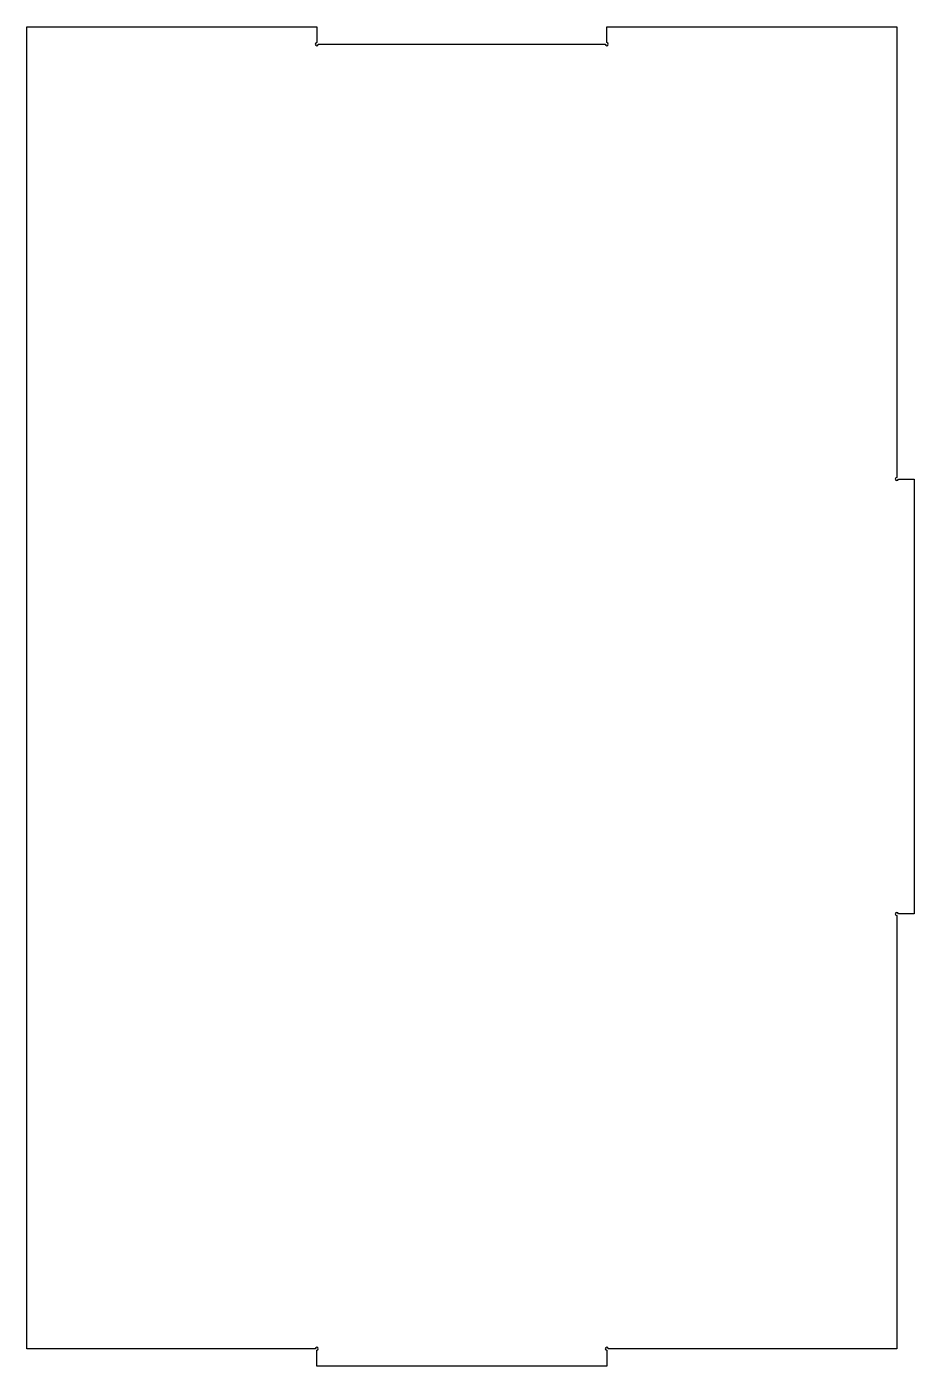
# Model space of a CAD drawing. Header units: millimetres. Extents: x 147 to 351, y 867 to 1175.
import ezdxf

# ---------------------------------------------------------------- set-up
doc = ezdxf.new("R2010")
doc.units = ezdxf.units.MM
doc.layers.add('Shape2DView013', color=7, linetype='CONTINUOUS')

msp = doc.modelspace()

# ---------------------------------------------------------------- linework, layer by layer
at = {"layer": 'Shape2DView013'}
for p, q in [((146.87, 871.22), (146.87, 1175.22)), ((146.87, 1175.22), (213.53, 1175.22)), ((213.53, 1175.22), (213.53, 1171.57)), ((280.2, 1175.22), (346.87, 1175.22)), ((280.2, 1171.57), (280.2, 1175.22)), ((346.87, 1175.22), (346.87, 1071.57)), ((213.88, 1171.22), (279.85, 1171.22)), ((347.22, 1071.22), (350.87, 1071.22)), ((350.87, 1071.22), (350.87, 971.22)), ((346.87, 970.87), (346.87, 871.22)), ((350.87, 971.22), (347.22, 971.22)), ((213.18, 871.22), (146.87, 871.22)), ((213.53, 867.22), (213.53, 870.87)), ((280.2, 870.87), (280.2, 867.22)), ((346.87, 871.22), (280.55, 871.22)), ((280.2, 867.22), (213.53, 867.22))]:
    msp.add_line(p, q, dxfattribs=at)
for centre, start, end in [((213.53, 1171.22), 90, -90), ((213.53, 1171.22), -90, 0), ((280.2, 1171.22), 180, -90), ((280.2, 1171.22), -90, 90), ((346.87, 1071.22), 90, -90), ((346.87, 1071.22), -90, 0), ((346.87, 971.22), 0, -90), ((213.53, 871.22), -90, 180), ((280.2, 871.22), 0, -90)]:
    msp.add_arc(centre, 0.35, start, end, dxfattribs=at)

doc.saveas('drawing.dxf')
